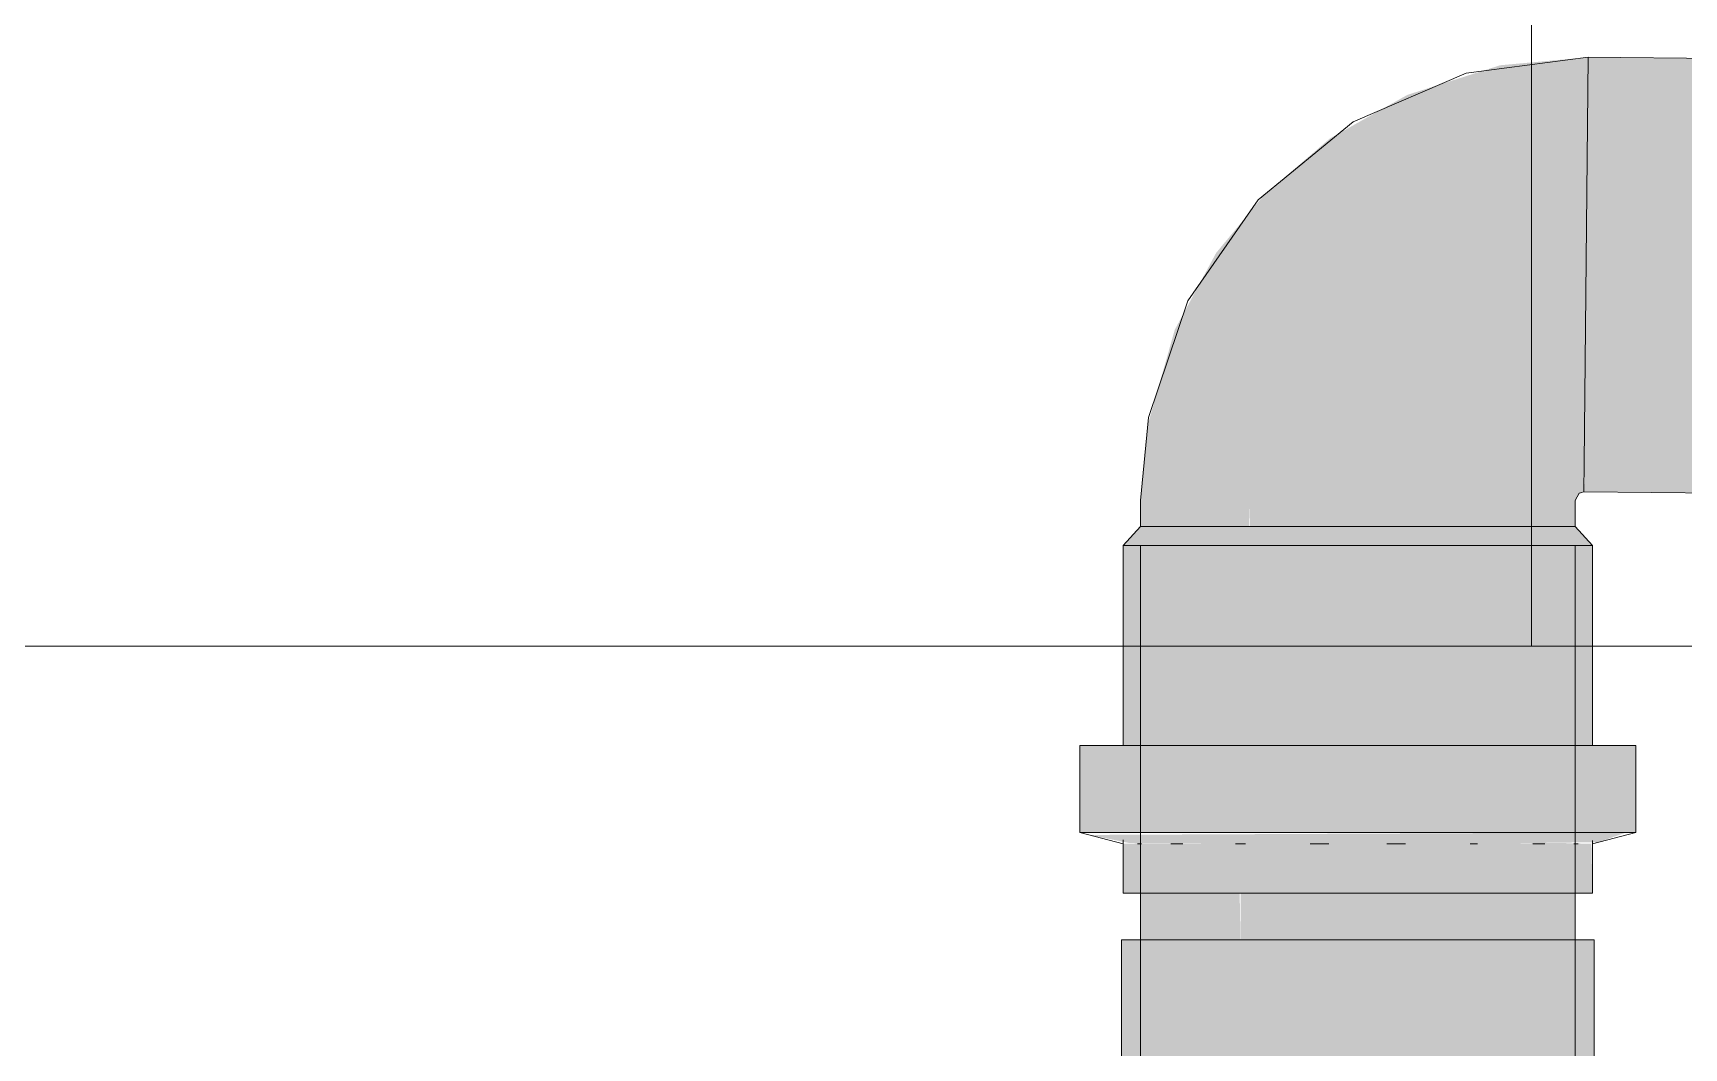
# Model space of a CAD drawing. Header units: metres. Extents: x 42.1 to 94.3, y -3.4 to 61.2.
# Drawn here: x 64.9179 to 65.1079, y -0.0462 to 0.0705 of the extents above; entities that cross this region are included whole.
import ezdxf

# ---------------------------------------------------------------- set-up
doc = ezdxf.new("R2010")
doc.units = ezdxf.units.M
doc.linetypes.add('IMPORT-DASHED2 _4_', pattern=[0.375, 0.25, -0.125])
for name, color, linetype, lineweight in [('A-DETL', 7, 'Continuous', 5), ('AL_MOBILIARIO', 7, 'Continuous', 5), ('AL_WC-COZ-AS', 7, 'Continuous', 5), ('ARQ-COTA-50', 7, 'Continuous', 5), ('ARQ-ELEV6', 7, 'Continuous', 5), ('ARQ-PAR', 7, 'Continuous', 5), ('ARQ-PROJ', 7, 'IMPORT-DASHED2 _4_', 5), ('P-PIPE', 7, 'Continuous', 5)]:
    doc.layers.add(name, color=color, linetype=linetype, lineweight=lineweight)
doc.layers.add('ARQ_1100_BASE_TÉRREO_GARAGEM_dwg', color=7, linetype='Continuous', lineweight=5, true_color=0x767676)

# ---------------------------------------------------------------- blocks, each defined once
blk = doc.blocks.new('ARQ_1100_BASE_TÉRREO_GARAGEM_dwg_gel_1p-4197731-EE')
at = {"layer": 'AL_WC-COZ-AS'}
for p, q in [((59.09997148151213, 5.414335646491964e-16), (58.38996826205502, 5.414335646491964e-16)), ((58.38996843146097, 2.707167823245982e-15), (59.09997131210631, 2.707167823245982e-15)), ((58.38996977620505, 2.707167823245982e-15), (59.09996977620509, 2.707167823245982e-15)), ((59.09996977620509, 2.707167823245982e-15), (58.38996977620505, 2.707167823245982e-15)), ((59.0899697762051, 2.707167823245982e-15), (58.39996977620504, 2.707167823245982e-15)), ((58.39996977620504, 2.707167823245982e-15), (59.0899697762051, 2.707167823245982e-15)), ((59.08296998818676, 2.707167823245982e-15), (59.10297131210623, 2.707167823245982e-15)), ((59.10297131210623, 2.707167823245982e-15), (59.09997131210631, 2.707167823245982e-15))]:
    blk.add_line(p, q, dxfattribs=at)
blk = doc.blocks.new('ARQ_1100_BASE_TÉRREO_GARAGEM_dwg_fog_3p-4197732-EE')
at = {"layer": 'AL_WC-COZ-AS'}
for p, q in [((58.52654480662704, 2.707167823245982e-15), (59.12354480662706, 2.707167823245982e-15)), ((59.12354480662706, 2.707167823245982e-15), (58.52654480662704, 2.707167823245982e-15)), ((58.53654480662707, 2.707167823245982e-15), (59.11354480662704, 2.707167823245982e-15)), ((59.11354480662704, 2.707167823245982e-15), (58.53654480662707, 2.707167823245982e-15)), ((58.57654480662703, 2.707167823245982e-15), (59.07354480662708, 2.707167823245982e-15)), ((59.07354480662708, 2.707167823245982e-15), (58.57654480662703, 2.707167823245982e-15)), ((58.96028315379343, 5.414335646491964e-16), (59.01624552504885, 5.414335646491964e-16)), ((58.96028923956923, 5.414335646491964e-16), (59.01624552504885, 5.414335646491964e-16))]:
    blk.add_line(p, q, dxfattribs=at)
blk = doc.blocks.new('ARQ_1100_BASE_TÉRREO_GARAGEM_dwg_cam_p-4197734-EE')
at = {"layer": 'AL_MOBILIARIO'}
for p, q in [((56.7945115896974, 5.414335646491964e-16), (59.46410350736377, 5.414335646491964e-16)), ((59.46410350736377, 5.414335646491964e-16), (56.7945115896974, 5.414335646491964e-16)), ((59.3141678220132, 5.414335646491964e-16), (56.7945115896974, 5.414335646491964e-16)), ((56.7945115896974, 5.414335646491964e-16), (59.3141678220132, 5.414335646491964e-16))]:
    blk.add_line(p, q, dxfattribs=at)
blk = doc.blocks.new('ARQ_1100_BASE_TÉRREO_GARAGEM_dwg-4178582-EE')
at = {"layer": 'ARQ-COTA-50'}
blk.add_line((59.50432006962058, 5.414335646491964e-16), (56.79451158969741, 5.414335646491964e-16), dxfattribs=at)
at = {"layer": 'ARQ-ELEV6'}
blk.add_line((56.7945115896974, 2.707167823245982e-15), (59.37182936217823, 2.707167823245982e-15), dxfattribs=at)
at = {"layer": 'ARQ-PAR'}
for p, q in [((56.7945115896974, 2.707167823245982e-15), (59.50432006962058, 2.707167823245982e-15)), ((59.50432006962058, 2.707167823245982e-15), (56.7945115896974, 2.707167823245982e-15)), ((59.50432006962058, 2.707167823245982e-15), (56.7945115896974, 2.707167823245982e-15)), ((56.7945115896974, 2.707167823245982e-15), (59.17182936217888, 2.707167823245982e-15)), ((59.17182936217888, 2.707167823245982e-15), (56.7945115896974, 2.707167823245982e-15)), ((56.7945115896974, 2.707167823245982e-15), (59.17182936217888, 2.707167823245982e-15)), ((57.89814024905948, 2.707167823245982e-15), (59.17182936217888, 2.707167823245982e-15)), ((59.17182936217888, 2.707167823245982e-15), (57.89814024905948, 2.707167823245982e-15))]:
    blk.add_line(p, q, dxfattribs=at)
at = {"layer": 'ARQ-PROJ'}
for p, q in [((59.50432006962058, 2.707167823245982e-15), (56.7945115896974, 2.707167823245982e-15)), ((56.7945115896974, 2.707167823245982e-15), (59.50432006962058, 2.707167823245982e-15))]:
    blk.add_line(p, q, dxfattribs=at)
for name in ['ARQ_1100_BASE_TÉRREO_GARAGEM_dwg_cam_p-4197734-EE', 'ARQ_1100_BASE_TÉRREO_GARAGEM_dwg_cam_p-4197734-EE', 'ARQ_1100_BASE_TÉRREO_GARAGEM_dwg_cam_p-4197734-EE', 'ARQ_1100_BASE_TÉRREO_GARAGEM_dwg_cam_p-4197734-EE', 'ARQ_1100_BASE_TÉRREO_GARAGEM_dwg_gel_1p-4197731-EE', 'ARQ_1100_BASE_TÉRREO_GARAGEM_dwg_fog_3p-4197732-EE']:
    blk.add_blockref(name, (0, 0))
blk = doc.blocks.new('Luva Simples para Conexão - Serie Normal - Esgoto - MEP - Tigre - Standard-V36-EE')
at = {"layer": 'P-PIPE', "true_color": 0xf5ebeb}
for points in [[(59.12463775201373, -0.07917483515503582), (59.17903775201373, -0.07917483515503589), (59.17903775201373, -0.03377483515503538), (59.12463775201373, -0.0337748351550353), (59.12463775201373, -0.07771215799484972)], [(59.1697560083603, -0.08927483515503576), (59.18363775201373, -0.08927483515503577), (59.18363775201373, -0.0791748351550359), (59.12003775201373, -0.0791748351550358), (59.12003775201373, -0.08532278317292055), (59.12173512583068, -0.08540957332856909), (59.12963240884643, -0.08674262278649314), (59.13610940569112, -0.08927483515503354), (59.16951542154338, -0.08927483515503576)], [(59.15830822814129, -0.09047483515503546), (59.17937735985408, -0.09038624180538096), (59.18255419328973, -0.08927483515503577), (59.15183439235309, -0.08927483515503572), (59.15183363167521, -0.08927483515503572), (59.13609408548758, -0.08948150710916103), (59.13681640856353, -0.0898802709717642), (59.13759106844516, -0.09047483515503543), (59.15735627260861, -0.09047483515503545)], [(59.15830822814129, -0.09577483515503425), (59.17903775201373, -0.09577483515503428), (59.17895825001965, -0.09047483515503547), (59.13780600565877, -0.09065256682581793), (59.1448385853702, -0.09577483515503422), (59.15183775201373, -0.09577483515503424)]]:
    blk.add_hatch(color=7, dxfattribs=at).paths.add_polyline_path(points)
at = {"layer": 'P-PIPE'}
for p, q in [((59.12463775201373, -0.0337748351550353), (59.12463775201373, -0.07917483515503582)), ((59.17903775201373, -0.03377483515503633), (59.12463775201373, -0.03377483515503625)), ((59.17903775201373, -0.07917483515503589), (59.17903775201373, -0.03377483515503538)), ((59.12003775201373, -0.0791748351550358), (59.12003775201373, -0.08532278317292272)), ((59.18363775201373, -0.07917483515503652), (59.12003775201373, -0.07917483515503643)), ((59.18363775201373, -0.08927483515503577), (59.18363775201373, -0.0791748351550359)), ((59.18363775201373, -0.08927483515503645), (59.13556801658066, -0.08927483515503638)), ((59.17903775201373, -0.09047483515503547), (59.18363775201373, -0.08927483515503577)), ((59.13749973912384, -0.09047483515503639), (59.17903775201373, -0.09047483515503645)), ((59.17903775201373, -0.09577483515503644), (59.17903775201373, -0.09047483515503547)), ((59.14389177647638, -0.09577483515503639), (59.17903775201373, -0.09577483515503644))]:
    blk.add_line(p, q, dxfattribs=at)
blk = doc.blocks.new('Joelho 45_90 - Serie Normal - Esgoto - MEP - Tigre - Standard-4221881-EE')
at = {"layer": 'P-PIPE', "true_color": 0xf5ebeb}
for points in [[(59.12745324385575, 0.01676386487746188), (59.17683775201372, 0.01676386487746188), (59.17720919538258, 0.01740179630393104), (59.17784775151377, 0.01776381488121341), (59.17831423454115, 0.06775833313649851), (59.16821563605823, 0.0668364992870363), (59.15754947931402, 0.06343517229925175), (59.14863582806051, 0.05842551773882061), (59.14104163484644, 0.05190181981822049), (59.1355393489424, 0.0452567604413544), (59.13076883354957, 0.03639844953346281), (59.12771770785175, 0.02564132437629241), (59.12683775201372, 0.01676386487746188), (59.12736492998337, 0.01676386487746188)], [(59.19513003734235, 0.01759099202273441), (59.19561384001184, 0.06758865393373589), (59.17834772651565, 0.06776131506869898), (59.17791774932354, 0.01776311490311237), (59.1951192379092, 0.0175911000172573)], [(59.16951542154338, 0.01156386487746523), (59.17883775201373, 0.01156386487746523), (59.17683775201372, 0.01376386487746257), (59.12679197245652, 0.01371350736453104), (59.12483775201374, 0.01156386487746523), (59.16892789066213, 0.01156386487746523)], [(59.15919400959495, -0.0214361351225381), (59.18383775201374, -0.0214361351225381), (59.18383775201374, -0.01143613512253604), (59.11983775201373, -0.01143613512253604), (59.11983775201373, -0.0214361351225381), (59.1588258662315, -0.0214361351225381)], [(59.16533579682027, -0.02273613512253564), (59.17955056493484, -0.02255080376305047), (59.18272698356576, -0.0214361351225381), (59.12092812557248, -0.02171963224781294), (59.12562506079489, -0.02266685159931809), (59.16470958217143, -0.02273613512253564)]]:
    blk.add_hatch(color=7, dxfattribs=at).paths.add_polyline_path(points)
h = blk.add_hatch(color=7, dxfattribs=at)
h.paths.add_polyline_path([(59.16951542154338, 0.01376386487746257), (59.17683775201372, 0.01376386487746257), (59.17683775201372, 0.01676386487746188), (59.13933775201374, 0.01676297453248034), (59.1394438728533, 0.01376386487746257), (59.16912534828779, 0.01376386487746257)])
h.paths.add_polyline_path([(59.12767733206227, 0.01376386487746257), (59.13933775201374, 0.01376476758294357), (59.13933785310979, 0.01676386487746188), (59.12683775201372, 0.01676386487746188), (59.12683775201372, 0.01376386487746473), (59.12759171341705, 0.01376386487746473)])
h = blk.add_hatch(color=7, dxfattribs=at)
h.paths.add_polyline_path([(59.12483775201374, -0.02843613512253651), (59.17883775201373, -0.02843613512253651), (59.17872171735377, -0.02273613512253564), (59.17482936993203, -0.02264350811908834), (59.16892789066213, -0.02269148888959675), (59.15251629111903, -0.02264350816159088), (59.12483775201374, -0.02273613512253564), (59.12483775201374, -0.02401923037690738)])
h.paths.add_polyline_path([(59.15045129073845, -0.01143613512253604), (59.17883775201373, -0.01143613512253604), (59.17883775201373, 0.01156386487746523), (59.12483775201374, 0.01156386487746523), (59.12483775201374, -0.01143613512253604), (59.14984356434956, -0.01143613512253604)])
at = {"layer": 'P-PIPE'}
for p, q in [((59.17834772651563, 0.06776131506869712), (59.17788124348825, 0.02111301233091553)), ((59.17788124348827, 0.02111301233091553), (59.17834772651564, 0.067761315068697)), ((59.19563001234422, 0.06758849221041273), (59.17834772651565, 0.06776131506869898)), ((59.1778806619035, 0.02105485385543577), (59.17784775151376, 0.01776381488121273)), ((59.17784775151377, 0.01776381488121265), (59.17788066190351, 0.02105485385543577)), ((59.17784775151377, 0.01776381488121341), (59.19513003734235, 0.01759099202292716)), ((59.12683775201373, 0.01676386487746188), (59.12683775201373, 0.01376386487746473)), ((59.17683775201373, 0.01376386487746473), (59.17683775201373, 0.01676386487746188)), ((59.12683775201373, 0.01376386487746473), (59.12483775201374, 0.01156386487746523)), ((59.12683775201373, 0.013763864877463), (59.17683775201373, 0.01376386487746299)), ((59.17883775201373, 0.01156386487746523), (59.17683775201373, 0.01376386487746473)), ((59.12483775201374, 0.01156386487746306), (59.12483775201374, -0.01143613512253604)), ((59.12483775201373, 0.01156386487746298), (59.17883775201373, 0.01156386487746298)), ((59.17883775201373, -0.01143613512253604), (59.17883775201373, 0.01156386487746306)), ((59.11983775201373, -0.01143613512253604), (59.11983775201373, -0.0214361351225381)), ((59.18383775201374, -0.01143613512253702), (59.11983775201373, -0.01143613512253702)), ((59.18383775201374, -0.0214361351225381), (59.18383775201374, -0.01143613512253604)), ((59.11983775201373, -0.0214361351225381), (59.12483775201374, -0.02273613512253564)), ((59.18383775201374, -0.02143613512253701), (59.11983775201373, -0.02143613512253701)), ((59.12483775201374, -0.02228621320140314), (59.12483775201374, -0.02843613512253651)), ((59.12646605125251, -0.02273613512253701), (59.12696156748025, -0.02273613512253701)), ((59.13031010312749, -0.02273613512253701), (59.13169042330383, -0.02273613512253701)), ((59.13776419205243, -0.02273613512253701), (59.13833775201373, -0.02273613512253701)), ((59.13834085786695, -0.02273613512253701), (59.13892656605155, -0.02273613512253701)), ((59.14634772512898, -0.02273613512253701), (59.14848964443821, -0.02273613512253701)), ((59.15518648591897, -0.02273613512253701), (59.15732983609828, -0.02273613512253701)), ((59.16475366207917, -0.02273613512253701), (59.16563004251623, -0.02273613512253701)), ((59.17198647899028, -0.02273613512253701), (59.17336578361214, -0.02273613512253701)), ((59.17671418079453, -0.02273613512253701), (59.17720945277495, -0.02273613512253701)), ((59.17883775201373, -0.02273613512253564), (59.18383775201374, -0.0214361351225381)), ((59.17883775201373, -0.02843613512253651), (59.17883775201373, -0.02235244449320813)), ((59.12483775201373, -0.02843613512253701), (59.17883775201373, -0.02843613512253701))]:
    blk.add_line(p, q, dxfattribs=at)
at = {"layer": 'P-PIPE', "flags": 128}
for points in [[(59.17834772651565, 0.06776131506869898), (59.16430851929693, 0.06593662016018696), (59.15131185285721, 0.06032275230514798), (59.14035922928, 0.05135230707565041), (59.13229464001372, 0.03971653246434009), (59.12773952925639, 0.02631206243275449), (59.12683775201373, 0.01676386487746188)], [(59.17683775201373, 0.01676386487746188), (59.17729744970786, 0.01760533586226961), (59.17784775151377, 0.01776381488121341)]]:
    blk.add_lwpolyline(points, dxfattribs=at)

msp = doc.modelspace()

# ---------------------------------------------------------------- hatches: boundary and pattern name
at = {"layer": 'P-PIPE', "true_color": 0x400080}
h = msp.add_hatch(color=196, dxfattribs=at)
h.paths.add_polyline_path([(65.05690668642454, -0.03377483515503611), (65.07040616455275, -0.03377483515503611), (65.0704028295955, -0.02843613512253684), (65.05690616455276, -0.02843613512253684)])
h.paths.add_polyline_path([(65.04540616455274, -0.03377483515503611), (65.05690668642454, -0.03377483515503611), (65.05680616455275, -0.02843613512253684), (65.04540616455274, -0.02843613512253684)])
msp.add_hatch(color=196, dxfattribs=at).paths.add_polyline_path([(65.0841624221692, -0.03377483515503611), (65.09540616455276, -0.03377483515503611), (65.09540616455276, -0.02843613512253684), (65.07040616455275, -0.02843613512253684), (65.07040616455275, -0.03377483515503611), (65.08400616455276, -0.03377483515503611)])

# ---------------------------------------------------------------- linework, layer by layer
at = {"layer": 'A-DETL', "color": 8, "true_color": 0x808080}
msp.add_line((65.09039777471789, 5.414407052539817e-16), (65.0903977747179, 3.699999999999999), dxfattribs=at)
at = {"layer": 'P-PIPE'}
for p, q in [((65.04540616455274, 0.01156386487746489), (65.04540616455274, -0.0860996393896634)), ((65.09540616455276, -0.095774835155035), (65.09540616455276, 0.01156386487746489))]:
    msp.add_line(p, q, dxfattribs=at)

# ---------------------------------------------------------------- block references
at = {"layer": 'ARQ_1100_BASE_TÉRREO_GARAGEM_dwg', "color": 7}
msp.add_blockref('ARQ_1100_BASE_TÉRREO_GARAGEM_dwg-4178582-EE', (5.918568412539019, 0), dxfattribs=at)
at = {"layer": 'P-PIPE'}
for name in ['Joelho 45_90 - Serie Normal - Esgoto - MEP - Tigre - Standard-4221881-EE', 'Luva Simples para Conexão - Serie Normal - Esgoto - MEP - Tigre - Standard-V36-EE']:
    msp.add_blockref(name, (5.918568412539019, 0), dxfattribs=at)

doc.saveas('drawing.dxf')
